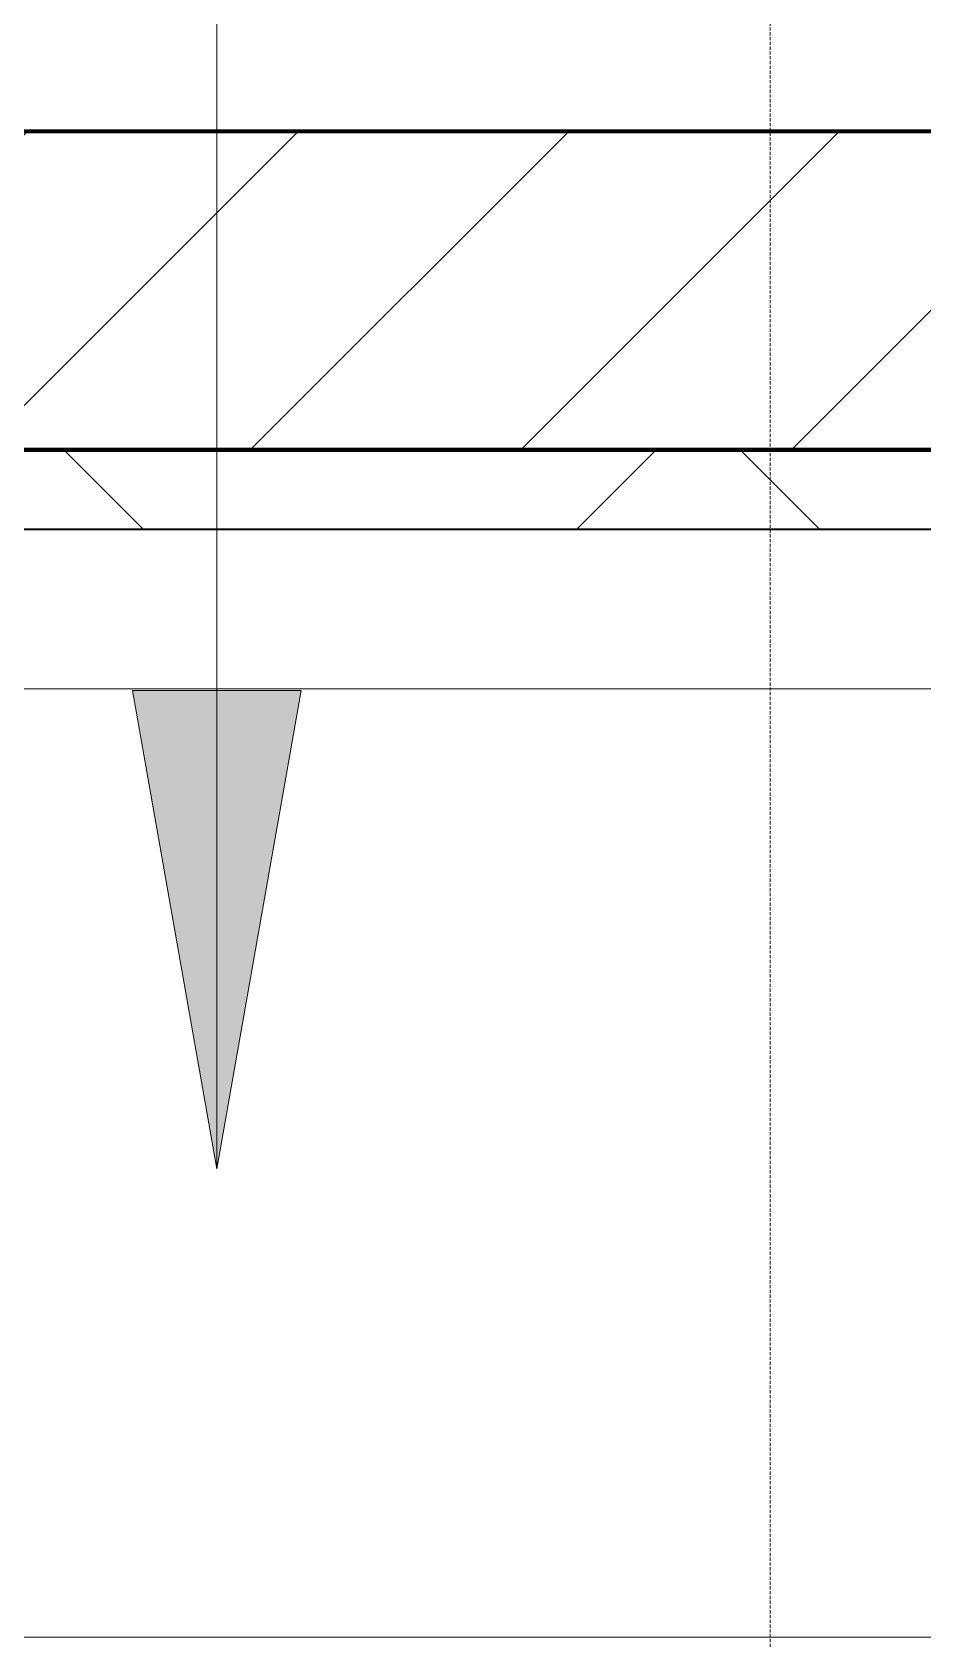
# Model space of a CAD drawing. Header units: millimetres. Extents: x -853228 to -774597, y -17231 to 22435.
# Drawn here: x -830066 to -829507, y 9198 to 10206 of the extents above; entities that cross this region are included whole.
import ezdxf

# ---------------------------------------------------------------- set-up
doc = ezdxf.new("R2010")
doc.units = ezdxf.units.MM
doc.linetypes.add('DPA_Hidden 50', pattern=[3, 2, -1])
for name, color, linetype, lineweight in [('A-DETL', 1, 'Continuous', 70), ('A-GLAZ-CURT', 2, 'Continuous', 9), ('A-WALL', 5, 'Continuous', 35), ('A-WALL-FNSH', 2, 'Continuous', 35), ('A-WALL-PATT', 1, 'Continuous', 35), ('G-ANNO-TEXT', 3, 'Continuous', 9), ('WALL-E', 2, 'Continuous', 35)]:
    doc.layers.add(name, color=color, linetype=linetype, lineweight=lineweight)

# ---------------------------------------------------------------- blocks, each defined once
blk = doc.blocks.new('System Panel - DPA-AR_Metal Ceiling Rectangular Panel-16017999-4261-01 ENLARGED UPPER PLATFORM LEVEL - REFLECTED CEILING PLAN - SHEET 2')
at = {"layer": 'A-GLAZ-CURT'}
for p, q in [((-825955, 9794), (-828355, 9794)), ((-828355, 9794), (-825955, 9794)), ((-828355, 9199), (-825955, 9199)), ((-825955, 9199), (-828355, 9199))]:
    blk.add_line(p, q, dxfattribs=at)
blk = doc.blocks.new('PPLS-PP19_Custom Tile Pattern - Custom Tile Pattern-V43-4261-01 ENLARGED UPPER PLATFORM LEVEL - REFLECTED CEILING PLAN - SHEET 2')
at = {"layer": 'A-GLAZ-CURT'}
for p, q in [((-300, 0), (300, 0)), ((300, 0), (-300, 0)), ((230.1, 0), (300, 0)), ((-300, -50), (300, -50)), ((300, -50), (-300, -50))]:
    blk.add_line(p, q, dxfattribs=at)
for points, knots in [([(300, 0), (286.5, 0), (254.2, 0), (207.1, 0), (177.4, 0), (159.3, 0), (158.3, 0), (158.3, 0)], [-285.253232, -285.253232, -285.253232, -285.253232, -244.693688, -187.987675, -143.776725, -129.632772, -123.352749, -123.352749, -123.352749, -123.352749]), ([(159.1, 0), (159.1, 0), (160.8, 0), (165.2, 0), (174.2, 0), (186, 0), (208.8, 0), (219.4, 0), (230.1, 0)], [-115.643202, -115.643202, -115.643202, -115.643202, -114.681583, -87.660824, -65.295536, -41.623857, -24.459831, 0, 0, 0, 0]), ([(247.1, 0), (246.8, 0), (245, 0), (238.3, 0), (226.6, 0), (221.1, 0), (200.3, 0), (183, 0), (174.3, 0), (169.7, 0), (169, 0)], [-9649.085549, -9649.085549, -9649.085549, -9649.085549, -9581.591397, -9406.094246, -9221.510254, -9016.44624, -8717.832359, -8253.978395, -8152.463617, -8069.855175, -8069.855175, -8069.855175, -8069.855175]), ([(171.5, 0), (176.5, 0), (193.2, 0), (201.7, 0), (208.8, 0), (213.5, 0), (226.5, 0), (234.6, 0)], [-7971.819559, -7971.819559, -7971.819559, -7971.819559, -7784.112253, -7606.717214, -7289.299508, -7042.621073, -6665.892621, -6665.892621, -6665.892621, -6665.892621]), ([(233.4, 0), (231.1, 0), (224.6, 0), (219.9, 0), (219, 0)], [-11321.211827, -11321.211827, -11321.211827, -11321.211827, -11162.864862, -10856.732305, -10856.732305, -10856.732305, -10856.732305]), ([(219.9, 0), (220.9, 0), (227.8, 0), (242.1, 0), (246.5, 0), (247, 0)], [-10670.940496, -10670.940496, -10670.940496, -10670.940496, -10511.382485, -9925.173265, -9834.877357, -9834.877357, -9834.877357, -9834.877357]), ([(300, 0), (288.2, 0), (265.5, 0), (243.1, 0), (234.6, 0)], [-12528.858583, -12528.858583, -12528.858583, -12528.858583, -11905.454923, -11345.88973, -11345.88973, -11345.88973, -11345.88973]), ([(235.5, 0), (237, 0), (249.5, 0), (266.7, 0), (281.7, 0), (291.7, 0), (296.5, 0), (297.9, 0), (298.1, 0)], [-6651.550015, -6651.550015, -6651.550015, -6651.550015, -6582.165592, -6068.460911, -5766.029927, -5566.724884, -5280.360606, -5199.253518, -5199.253518, -5199.253518, -5199.253518]), ([(284.8, 0), (284.8, 0), (285.1, 0), (287.5, 0), (293.6, 0), (297.8, 0), (300, 0)], [-4110.630118, -4110.630118, -4110.630118, -4110.630118, -4053.389046, -3959.664717, -3862.421465, -3746.95702, -3746.95702, -3746.95702, -3746.95702]), ([(297.4, 0), (295.8, 0), (291.6, 0), (285.4, 0), (284.9, 0)], [-4803.172655, -4803.172655, -4803.172655, -4803.172655, -4358.271401, -4143.037883, -4143.037883, -4143.037883, -4143.037883])]:
    blk.add_open_spline(points, degree=3, knots=knots, dxfattribs=at)
blk = doc.blocks.new('PPLS-PP19_Custom Tile Pattern - Custom Tile Pattern-V44-4261-01 ENLARGED UPPER PLATFORM LEVEL - REFLECTED CEILING PLAN - SHEET 2')
at = {"layer": 'A-GLAZ-CURT'}
for p, q in [((-300, 0), (300, 0)), ((300, 0), (-300, 0)), ((-293.1, 0), (-275.8, 0)), ((-275.8, 0), (-293.1, 0)), ((-222.3, 0), (-205, 0)), ((-205, 0), (-222.3, 0)), ((-300, -50), (300, -50)), ((300, -50), (-300, -50))]:
    blk.add_line(p, q, dxfattribs=at)
at = {"layer": 'A-GLAZ-CURT', "flags": 128}
for points in [[(-300, 0), (-291.6, 0), (-283.3, 0), (-275.2, 0), (-267.3, 0), (-259.5, 0), (-251.8, 0), (-244.2, 0), (-236.7, 0), (-229.4, 0), (-222.1, 0), (-214.8, 0), (-207.7, 0), (-200.8, 0), (-194, 0), (-187.5, 0), (-181.4, 0), (-175.6, 0), (-170.3, 0), (-165.6, 0), (-162, 0), (-159.5, 0)], [(-125.2, 0), (-128.5, 0), (-134.2, 0), (-140, 0), (-145.5, 0), (-150.6, 0), (-155.5, 0), (-160.3, 0), (-164.9, 0), (-169.6, 0), (-174.5, 0), (-179.5, 0), (-184.8, 0), (-190.4, 0), (-196.4, 0), (-202.6, 0), (-209, 0), (-215.7, 0), (-222.6, 0), (-229.7, 0), (-237, 0), (-244.4, 0), (-252, 0), (-259.7, 0), (-267.5, 0), (-275.5, 0), (-283.6, 0), (-291.7, 0), (-300, 0)], [(-157.5, 0), (-154.5, 0), (-149.4, 0), (-141.8, 0), (-132.8, 0), (-126.1, 0)]]:
    blk.add_lwpolyline(points, dxfattribs=at)
at = {"layer": 'A-GLAZ-CURT'}
for points, knots in [([(-300, 0), (-284.7, 0), (-236.6, 0), (-192, 0), (-164.2, 0), (-158.6, 0)], [-5323.127839, -5323.127839, -5323.127839, -5323.127839, -4502.809032, -2700.551212, -2218.086727, -2218.086727, -2218.086727, -2218.086727]), ([(-89.6, 0), (-102.2, 0), (-137.8, 0), (-202.7, 0), (-262.6, 0), (-294.5, 0), (-300, 0)], [-18649.97421, -18649.97421, -18649.97421, -18649.97421, -17136.203329, -15131.813646, -13729.592194, -13439.944408, -13439.944408, -13439.944408, -13439.944408]), ([(-159.2, 0), (-159.6, 0), (-163.4, 0), (-174, 0), (-185.6, 0), (-209.8, 0), (-232, 0), (-255.2, 0), (-262.6, 0), (-264.9, 0), (-265.4, 0)], [-2257.973564, -2257.973564, -2257.973564, -2257.973564, -2237.412286, -2029.680487, -1755.085331, -1400.429864, -858.079193, -543.655514, -208.940337, 0, 0, 0, 0]), ([(-258.6, 0), (-257.9, 0), (-254.3, 0), (-243, 0), (-232.9, 0), (-227.5, 0)], [-5722.54675, -5722.54675, -5722.54675, -5722.54675, -5657.471696, -5413.335975, -5112.914092, -5112.914092, -5112.914092, -5112.914092]), ([(-227.7, 0), (-228.5, 0), (-231.9, 0), (-233.5, 0), (-234, 0)], [-892.297544, -892.297544, -892.297544, -892.297544, -846.069444, -682.911962, -682.911962, -682.911962, -682.911962]), ([(-233.5, 0), (-233.4, 0), (-232.4, 0), (-231.2, 0), (-227.9, 0), (-227.8, 0)], [-455.274641, -455.274641, -455.274641, -455.274641, -440.605512, -119.536984, -113.81866, -113.81866, -113.81866, -113.81866]), ([(-227.3, 0), (-225.6, 0), (-220.7, 0), (-213.1, 0), (-200.2, 0), (-185.8, 0), (-172.4, 0), (-160.6, 0), (-158.7, 0)], [-5108.045086, -5108.045086, -5108.045086, -5108.045086, -5017.494783, -4832.723979, -4666.091899, -4349.945572, -4000.813434, -3879.041757, -3879.041757, -3879.041757, -3879.041757]), ([(-133.8, 0), (-135.5, 0), (-137.8, 0), (-149.3, 0), (-162, 0), (-177.9, 0), (-199.5, 0), (-215.4, 0), (-225.5, 0), (-226.7, 0)], [-2731.647847, -2731.647847, -2731.647847, -2731.647847, -2418.507304, -2308.929706, -2113.765672, -1763.376603, -1422.553702, -978.033455, -910.549282, -910.549282, -910.549282, -910.549282]), ([(-223.6, 0), (-219.4, 0), (-206.2, 0), (-188.6, 0), (-171.3, 0), (-162.3, 0), (-158.6, 0)], [-5463.295695, -5463.295695, -5463.295695, -5463.295695, -5161.076232, -4739.070012, -4465.409639, -4265.911497, -4265.911497, -4265.911497, -4265.911497]), ([(-158.6, 0), (-144.4, 0), (-126.5, 0), (-110.8, 0), (-99.5, 0), (-91.5, 0)], [-2217.969933, -2217.969933, -2217.969933, -2217.969933, -1002.059161, -460.363443, 0, 0, 0, 0]), ([(-137.9, 0), (-140.6, 0), (-147.7, 0), (-147.7, 0), (-155.3, 0), (-158.5, 0)], [-3187.727384, -3187.727384, -3187.727384, -3187.727384, -2919.378265, -2477.344047, -2273.223824, -2273.223824, -2273.223824, -2273.223824]), ([(-157.6, 0), (-155.8, 0), (-148.1, 0), (-136.8, 0), (-127.3, 0), (-124.2, 0), (-123.4, 0), (-123.3, 0)], [-4249.229985, -4249.229985, -4249.229985, -4249.229985, -4149.119819, -3839.893365, -3647.167523, -3488.92562, -3439.852845, -3439.852845, -3439.852845, -3439.852845]), ([(-152.3, 0), (-151, 0), (-147.7, 0), (-143.6, 0), (-138.6, 0)], [-3494.978217, -3494.978217, -3494.978217, -3494.978217, -3371.022232, -3227.460399, -3227.460399, -3227.460399, -3227.460399]), ([(-118.8, 0), (-121.9, 0), (-126.3, 0), (-137, 0), (-147.5, 0), (-150, 0), (-150.6, 0)], [-5938.474035, -5938.474035, -5938.474035, -5938.474035, -5700.061948, -5508.838257, -5298.784692, -5196.16478, -5196.16478, -5196.16478, -5196.16478]), ([(-150.3, 0), (-150.1, 0), (-147.7, 0), (-142.6, 0), (-127.3, 0), (-107.3, 0), (-90.4, 0), (-75.3, 0), (-68.4, 0), (-65.1, 0), (-63.6, 0)], [-4948.728362, -4948.728362, -4948.728362, -4948.728362, -4883.323924, -4440.880425, -4054.690705, -3793.097032, -3402.597032, -3144.956779, -3050.982048, -2969.237017, -2969.237017, -2969.237017, -2969.237017]), ([(-26.8, 0), (-27.8, 0), (-36.2, 0), (-53.5, 0), (-78.2, 0), (-110.9, 0), (-130.5, 0), (-147.7, 0), (-149.1, 0)], [-8718.362214, -8718.362214, -8718.362214, -8718.362214, -8532.293389, -8073.216054, -7508.296369, -7004.680444, -6449.282163, -6277.220794, -6277.220794, -6277.220794, -6277.220794]), ([(-148.2, 0), (-146.9, 0), (-140.1, 0), (-137.3, 0), (-133.9, 0), (-128.8, 0), (-126.5, 0)], [-6162.058746, -6162.058746, -6162.058746, -6162.058746, -6017.569127, -5560.701257, -5364.112219, -5231.017328, -5231.017328, -5231.017328, -5231.017328]), ([(-89.7, 0), (-93.8, 0), (-105.5, 0), (-122.6, 0), (-139, 0), (-146.1, 0), (-146.9, 0)], [-1611.312725, -1611.312725, -1611.312725, -1611.312725, -1374.161226, -945.742622, -741.901385, -489.130243, -489.130243, -489.130243, -489.130243]), ([(-146.7, 0), (-146.6, 0), (-145.5, 0), (-135.7, 0), (-128.3, 0), (-125.2, 0)], [-420.34245, -420.34245, -420.34245, -420.34245, -406.956646, -290.263673, 0, 0, 0, 0]), ([(-127.4, 0), (-131.6, 0), (-133.2, 0), (-134.1, 0), (-134.1, 0)], [-8540.990293, -8540.990293, -8540.990293, -8540.990293, -8266.114998, -8246.473386, -8246.473386, -8246.473386, -8246.473386]), ([(-134.1, 0), (-133.3, 0), (-130.3, 0), (-117.3, 0), (-99.6, 0), (-91.2, 0), (-90.5, 0)], [-7657.439573, -7657.439573, -7657.439573, -7657.439573, -7293.749979, -6839.55839, -6236.997189, -6184.855039, -6184.855039, -6184.855039, -6184.855039]), ([(-120.1, 0), (-120.1, 0), (-120.2, 0), (-121.3, 0), (-129.2, 0), (-133.8, 0)], [-2933.992132, -2933.992132, -2933.992132, -2933.992132, -2920.575025, -2840.280255, -2731.647847, -2731.647847, -2731.647847, -2731.647847]), ([(-113.4, 0), (-113.4, 0), (-114, 0), (-119.7, 0), (-125.4, 0), (-127, 0), (-127.4, 0)], [-328.499627, -328.499627, -328.499627, -328.499627, -282.672656, -98.539552, -24.539552, 0, 0, 0, 0]), ([(-126.5, 0), (-122.4, 0), (-108.7, 0), (-86.7, 0), (-63.4, 0), (-54.4, 0), (-48.5, 0), (-33.5, 0), (-26, 0), (-21.2, 0)], [-5231.017328, -5231.017328, -5231.017328, -5231.017328, -4994.692869, -4542.524482, -4008.285538, -3689.699207, -3546.54457, -3315.260113, -2989.152759, -2989.152759, -2989.152759, -2989.152759]), ([(-125.2, 0), (-124.9, 0), (-122, 0), (-113, 0), (-98.9, 0), (-85.3, 0), (-71.7, 0), (-65.9, 0), (-65.1, 0)], [-3362.7396, -3362.7396, -3362.7396, -3362.7396, -3342.215224, -3074.362186, -2902.289527, -2605.247022, -2322.099534, -2241.8264, -2241.8264, -2241.8264, -2241.8264]), ([(-122.1, 0), (-122, 0), (-121.7, 0), (-121.2, 0), (-120.9, 0)], [-3136.336417, -3136.336417, -3136.336417, -3136.336417, -3110.304437, -3035.164275, -3035.164275, -3035.164275, -3035.164275]), ([(-36.3, 0), (-36.4, 0), (-37.3, 0), (-45, 0), (-46.1, 0), (-60.6, 0), (-81.2, 0), (-99.5, 0), (-114, 0), (-117.3, 0), (-118.8, 0)], [-1855.773136, -1855.773136, -1855.773136, -1855.773136, -1810.870157, -1672.078046, -1405.135169, -1060.00838, -740.068933, -229.489605, -116.330425, 0, 0, 0, 0]), ([(-117.7, 0), (-117.2, 0), (-114.8, 0), (-113.4, 0), (-113.4, 0)], [-821.249067, -821.249067, -821.249067, -821.249067, -394.672656, -330.879064, -330.879064, -330.879064, -330.879064]), ([(-36.6, 0), (-36.6, 0), (-40.4, 0), (-44.3, 0), (-59, 0), (-85.2, 0), (-107.6, 0), (-116.6, 0), (-117.6, 0)], [-4069.478503, -4069.478503, -4069.478503, -4069.478503, -3858.647035, -3538.256648, -2842.901703, -2193.204658, -1433.981041, -985.49888, -985.49888, -985.49888, -985.49888]), ([(-115.8, 0), (-115, 0), (-110.4, 0), (-99.6, 0), (-92, 0), (-90.1, 0)], [-5724.064692, -5724.064692, -5724.064692, -5724.064692, -5430.283136, -5103.229623, -4993.333029, -4993.333029, -4993.333029, -4993.333029]), ([(9.3, 0), (9.1, 0), (7.6, 0), (2.6, 0), (-12.2, 0), (-25.6, 0), (-40, 0), (-56.2, 0), (-75.6, 0), (-94, 0), (-112, 0), (-114.9, 0), (-115.6, 0)], [-2922.926651, -2922.926651, -2922.926651, -2922.926651, -2882.788014, -2720.818881, -2518.50168, -2125.455881, -1792.521578, -1466.981642, -1208.454564, -789.402658, -501.969187, -243.577221, -243.577221, -243.577221, -243.577221]), ([(-91.5, 0), (-90.1, 0), (-84.7, 0), (-77.4, 0), (-72.7, 0), (-72.6, 0), (-72.6, 0)], [-19832.387487, -19832.387487, -19832.387487, -19832.387487, -19753.885894, -19541.04734, -19478.625389, -19471.062469, -19471.062469, -19471.062469, -19471.062469]), ([(-89.7, 0), (-86.3, 0), (-69.1, 0), (-46.1, 0), (-26.2, 0), (-20.7, 0)], [-4985.834394, -4985.834394, -4985.834394, -4985.834394, -4799.173296, -4065.652676, -3778.407397, -3778.407397, -3778.407397, -3778.407397]), ([(-89.6, 0), (-84, 0), (-73.3, 0), (-62.7, 0), (-60.4, 0), (-60, 0)], [-6160.905748, -6160.905748, -6160.905748, -6160.905748, -5713.340575, -5140.470607, -5006.787413, -5006.787413, -5006.787413, -5006.787413]), ([(-72.9, 0), (-75.5, 0), (-80.8, 0), (-87, 0), (-89.1, 0)], [-19442.345229, -19442.345229, -19442.345229, -19442.345229, -18935.241197, -18670.125109, -18670.125109, -18670.125109, -18670.125109]), ([(-64, 0), (-64.1, 0), (-72.5, 0), (-80.6, 0), (-86.2, 0)], [-2171.769325, -2171.769325, -2171.769325, -2171.769325, -2007.031671, -1681.3698, -1681.3698, -1681.3698, -1681.3698]), ([(-29, 0), (-34, 0), (-43.7, 0), (-56.4, 0), (-71.7, 0), (-77.8, 0), (-82.7, 0), (-83.3, 0), (-83.3, 0)], [-2680.714891, -2680.714891, -2680.714891, -2680.714891, -2413.671296, -2161.752162, -2006.592567, -1646.621388, -1424.436217, -1393.971743, -1393.971743, -1393.971743, -1393.971743]), ([(-83.3, 0), (-83.3, 0), (-82.9, 0), (-76.1, 0), (-63, 0), (-48.1, 0), (-36.5, 0), (-33.6, 0), (-29.9, 0), (-28.6, 0)], [-1393.4169, -1393.4169, -1393.4169, -1393.4169, -1353.722004, -1274.333717, -1073.56893, -651.549973, -296.515819, -83.513472, 0, 0, 0, 0]), ([(31.2, 0), (26, 0), (12, 0), (-16.9, 0), (-47.4, 0), (-65.8, 0), (-66.4, 0), (-66.4, 0)], [-4496.803627, -4496.803627, -4496.803627, -4496.803627, -4222.080604, -3745.412743, -2981.410125, -2542.574734, -2498.224237, -2498.224237, -2498.224237, -2498.224237]), ([(-66.4, 0), (-66.4, 0), (-63.6, 0), (-53.6, 0), (-34.4, 0), (-29.8, 0), (-29.2, 0)], [-2493.31794, -2493.31794, -2493.31794, -2493.31794, -2315.303971, -1809.437387, -963.711516, -666.19313, -666.19313, -666.19313, -666.19313]), ([(-63.6, 0), (-61.5, 0), (-57.4, 0), (-54.5, 0), (-45.2, 0), (-40.8, 0), (-40.5, 0), (-40.4, 0)], [-2969.237017, -2969.237017, -2969.237017, -2969.237017, -2851.217951, -2734.127174, -2474.780881, -2410.990208, -2350.645972, -2350.645972, -2350.645972, -2350.645972]), ([(-58.8, 0), (-58.4, 0), (-57.3, 0), (-54.2, 0), (-46.3, 0), (-42.6, 0), (-41.8, 0)], [-4859.52896, -4859.52896, -4859.52896, -4859.52896, -4680.891996, -4469.85053, -4321.566175, -4270.495146, -4270.495146, -4270.495146, -4270.495146]), ([(-21.2, 0), (-25.6, 0), (-32.8, 0), (-44.9, 0), (-51.4, 0), (-51.8, 0)], [-1290.787923, -1290.787923, -1290.787923, -1290.787923, -1039.307308, -819.71621, -644.910881, -644.910881, -644.910881, -644.910881]), ([(-51.8, 0), (-51.8, 0), (-51.8, 0), (-47.4, 0), (-46, 0), (-40.2, 0), (-36.8, 0)], [-632.814994, -632.814994, -632.814994, -632.814994, -627.965721, -508.377888, -260.442412, 0, 0, 0, 0]), ([(-41.8, 0), (-39.9, 0), (-37.7, 0), (-36.9, 0), (-36.8, 0)], [-4270.495146, -4270.495146, -4270.495146, -4270.495146, -4161.040818, -4106.245333, -4106.245333, -4106.245333, -4106.245333]), ([(-36.8, 0), (-32.4, 0), (-19.2, 0), (8.8, 0), (43.4, 0), (70.9, 0), (82.1, 0), (83.7, 0)], [-6191.144455, -6191.144455, -6191.144455, -6191.144455, -5862.463379, -5340.621928, -4573.028122, -4094.177415, -3869.465285, -3869.465285, -3869.465285, -3869.465285]), ([(-36.3, 0), (-36.3, 0), (-34.7, 0), (-28.9, 0), (-27, 0), (-26.5, 0)], [-9150.272121, -9150.272121, -9150.272121, -9150.272121, -9057.163041, -8919.836787, -8834.607043, -8834.607043, -8834.607043, -8834.607043]), ([(30.8, 0), (29.3, 0), (20.1, 0), (3.5, 0), (-16.6, 0), (-34.8, 0), (-36, 0)], [-10462.034656, -10462.034656, -10462.034656, -10462.034656, -10363.088938, -9884.23066, -9424.652049, -9182.880979, -9182.880979, -9182.880979, -9182.880979]), ([(-33.3, 0), (-33.3, 0), (-32.9, 0), (-31.2, 0), (-30.5, 0)], [-2415.024266, -2415.024266, -2415.024266, -2415.024266, -2357.633367, -2323.618664, -2323.618664, -2323.618664, -2323.618664]), ([(70.6, 0), (66.2, 0), (55.8, 0), (39.6, 0), (24.7, 0), (2.6, 0), (-17.8, 0), (-30.6, 0), (-31.8, 0), (-32, 0)], [-4647.237329, -4647.237329, -4647.237329, -4647.237329, -4326.416877, -4098.545751, -3766.694881, -3333.063701, -2994.501669, -2698.150104, -2614.070998, -2614.070998, -2614.070998, -2614.070998]), ([(-30.8, 0), (-30.7, 0), (-30.1, 0), (-26.1, 0), (-21, 0)], [-54176.191683, -54176.191683, -54176.191683, -54176.191683, -54157.274271, -53832.391596, -53832.391596, -53832.391596, -53832.391596]), ([(-30.5, 0), (-27.1, 0), (-24.2, 0), (-20.9, 0), (-20.7, 0)], [-2323.618664, -2323.618664, -2323.618664, -2323.618664, -2142.497158, -2131.916318, -2131.916318, -2131.916318, -2131.916318]), ([(-20.7, 0), (-22.7, 0), (-26.5, 0), (-29.5, 0), (-30.2, 0)], [-54720.841589, -54720.841589, -54720.841589, -54720.841589, -54461.685999, -54290.791712, -54290.791712, -54290.791712, -54290.791712]), ([(-29, 0), (-28.7, 0), (-27.4, 0), (-24.5, 0), (-22.6, 0)], [-166.548282, -166.548282, -166.548282, -166.548282, -102.06493, 0, 0, 0, 0]), ([(8.3, 0), (8.2, 0), (7.2, 0), (0.3, 0), (-13.9, 0), (-24.9, 0), (-29, 0)], [-3574.286521, -3574.286521, -3574.286521, -3574.286521, -3526.962355, -3285.499107, -2903.012179, -2680.714891, -2680.714891, -2680.714891, -2680.714891]), ([(-28.6, 0), (-26.9, 0), (-20.3, 0), (-11.5, 0), (2.1, 0), (13.2, 0), (21.2, 0), (24.6, 0), (24.7, 0), (24.7, 0)], [-5361.429781, -5361.429781, -5361.429781, -5361.429781, -5261.36855, -5050.479954, -4785.90057, -4596.498881, -4445.288762, -4384.376941, -4376.041937, -4376.041937, -4376.041937, -4376.041937]), ([(-22.6, 0), (-20.3, 0), (-17, 0), (-11.4, 0), (-7.7, 0), (-6.6, 0), (-6.4, 0)], [-56468.192263, -56468.192263, -56468.192263, -56468.192263, -56344.022017, -56303.229861, -56166.290093, -56124.392176, -56124.392176, -56124.392176, -56124.392176]), ([(-20.7, 0), (-19.5, 0), (-17.7, 0), (-15.8, 0), (-15.2, 0)], [-53826.77391, -53826.77391, -53826.77391, -53826.77391, -53749.15266, -53717.791567, -53717.791567, -53717.791567, -53717.791567]), ([(76.6, 0), (74.8, 0), (67.7, 0), (53.5, 0), (37, 0), (24.1, 0), (12.8, 0), (-2.7, 0), (-15.2, 0), (-20.7, 0)], [-3095.572228, -3095.572228, -3095.572228, -3095.572228, -2950.589685, -2634.532728, -2313.748533, -2106.613311, -1925.670641, -1617.263037, -1300.788174, -1300.788174, -1300.788174, -1300.788174]), ([(-20.7, 0), (-19, 0), (-10.7, 0), (8.6, 0), (15, 0), (22.9, 0), (31, 0), (38.2, 0), (44.7, 0), (47.5, 0)], [-2977.990036, -2977.990036, -2977.990036, -2977.990036, -2864.387349, -2439.246196, -2084.094819, -1956.422387, -1818.904206, -1645.594513, -1494.576379, -1494.576379, -1494.576379, -1494.576379]), ([(-20.6, 0), (-13.4, 0), (6.2, 0), (22.1, 0), (37.4, 0), (43.6, 0), (47.8, 0), (48.2, 0)], [-2129.983776, -2129.983776, -2129.983776, -2129.983776, -1716.209403, -1206.526904, -1089.329421, -901.315459, -876.499744, -876.499744, -876.499744, -876.499744]), ([(-20.5, 0), (-17, 0), (-7.8, 0), (4.2, 0), (9.6, 0), (10.1, 0), (10.2, 0)], [-3775.446925, -3775.446925, -3775.446925, -3775.446925, -3589.737505, -3285.047089, -3066.359526, -3044.715262, -3044.715262, -3044.715262, -3044.715262]), ([(-13, 0), (-14.4, 0), (-16.4, 0), (-19.7, 0), (-20, 0)], [-55207.591944, -55207.591944, -55207.591944, -55207.591944, -54789.006179, -54749.191828, -54749.191828, -54749.191828, -54749.191828]), ([(-15.2, 0), (-13.1, 0), (7.5, 0), (31.3, 0), (46.1, 0), (48.2, 0)], [-461.142613, -461.142613, -461.142613, -461.142613, -429.606584, -390.253598, -383.629599, -383.629599, -383.629599, -383.629599]), ([(-6.5, 0), (-6.7, 0), (-7.2, 0), (-7.6, 0), (-7.8, 0)], [-56009.792147, -56009.792147, -56009.792147, -56009.792147, -55949.290093, -55895.192118, -55895.192118, -55895.192118, -55895.192118]), ([(-2.6, 0), (-2.5, 0), (-1.2, 0), (4.9, 0), (16, 0), (22.5, 0), (24.5, 0)], [-226.825321, -226.825321, -226.825321, -226.825321, -220.269177, -206.416616, -198.214427, -187.717507, -187.717507, -187.717507, -187.717507]), ([(48.2, 0), (44.1, 0), (33, 0), (12, 0), (3.1, 0), (-1.7, 0), (-2.3, 0)], [-320.299907, -320.299907, -320.299907, -320.299907, -307.516438, -285.83788, -246.234814, -234.646884, -234.646884, -234.646884, -234.646884]), ([(24.7, 0), (24.5, 0), (21, 0), (15.5, 0), (10.8, 0), (9.6, 0)], [-4368.572414, -4368.572414, -4368.572414, -4368.572414, -4306.476363, -4080.000647, -3772.857994, -3772.857994, -3772.857994, -3772.857994]), ([(18.2, 0), (19.1, 0), (24.3, 0), (25.7, 0), (26.1, 0)], [-5700.113719, -5700.113719, -5700.113719, -5700.113719, -5554.232259, -5302.431367, -5302.431367, -5302.431367, -5302.431367]), ([(47.7, 0), (45.9, 0), (41, 0), (29.5, 0), (20.7, 0), (18.9, 0), (18.2, 0)], [-6433.096879, -6433.096879, -6433.096879, -6433.096879, -6314.283804, -6135.05769, -5972.647715, -5832.674503, -5832.674503, -5832.674503, -5832.674503]), ([(27.4, 0), (27.9, 0), (29.5, 0), (38.1, 0), (53.4, 0), (71.7, 0), (84.8, 0), (86, 0), (92.5, 0), (94.3, 0)], [-5037.309798, -5037.309798, -5037.309798, -5037.309798, -4887.603822, -4705.298446, -4353.683244, -3960.84581, -3759.045785, -3336.541051, -2783.776468, -2783.776468, -2783.776468, -2783.776468]), ([(27.9, 0), (29.1, 0), (33.4, 0), (48.4, 0), (71.9, 0), (97.4, 0), (110.9, 0), (116.1, 0)], [-147.777612, -147.777612, -147.777612, -147.777612, -135.792042, -118.513713, -97.899267, -63.759246, -47.927874, -47.927874, -47.927874, -47.927874]), ([(53.2, 0), (53.1, 0), (52.2, 0), (45, 0), (36.5, 0), (30.8, 0)], [-622.740158, -622.740158, -622.740158, -622.740158, -566.066452, -360.610861, 0, 0, 0, 0]), ([(136.4, 0), (121.7, 0), (86.9, 0), (51.2, 0), (31.2, 0)], [-106.750556, -106.750556, -106.750556, -106.750556, -59.610984, 0, 0, 0, 0]), ([(116.6, 0), (112.9, 0), (98.4, 0), (76.9, 0), (57.8, 0), (46.5, 0), (41.2, 0), (36, 0), (35.5, 0), (35.5, 0)], [-417.916945, -417.916945, -417.916945, -417.916945, -401.860199, -357.622665, -341.267687, -334.000314, -326.15566, -319.318397, -317.489778, -317.489778, -317.489778, -317.489778]), ([(36.3, 0), (37.8, 0), (48.8, 0), (64.8, 0), (95.9, 0), (124.5, 0), (132.4, 0), (134.6, 0)], [-314.598523, -314.598523, -314.598523, -314.598523, -305.899624, -287.17622, -249.500363, -194.761443, -152.241002, -152.241002, -152.241002, -152.241002]), ([(114.4, 0), (114.2, 0), (112.1, 0), (105.4, 0), (92.4, 0), (85.6, 0), (74.4, 0), (62.3, 0), (54.1, 0), (49.8, 0), (48.3, 0)], [-8148.58938, -8148.58938, -8148.58938, -8148.58938, -8105.191388, -7723.759874, -7531.75727, -7135.649961, -6924.452779, -6738.82075, -6548.303034, -6444.997097, -6444.997097, -6444.997097, -6444.997097]), ([(48.3, 0), (49, 0), (53.6, 0), (58.7, 0), (61.3, 0), (61.5, 0)], [-1480.726634, -1480.726634, -1480.726634, -1480.726634, -1443.202566, -1228.752106, -1120.932285, -1120.932285, -1120.932285, -1120.932285]), ([(48.5, 0), (50.8, 0), (58.2, 0), (64.5, 0), (72.7, 0), (75.2, 0), (76, 0), (76.2, 0)], [-871.356999, -871.356999, -871.356999, -871.356999, -753.071572, -495.328968, -421.953223, -334.951786, -290.452333, -290.452333, -290.452333, -290.452333]), ([(103.1, 0), (101.1, 0), (86.3, 0), (67.8, 0), (51.7, 0), (48.6, 0)], [-375.435014, -375.435014, -375.435014, -375.435014, -369.147452, -330.153101, -320.684075, -320.684075, -320.684075, -320.684075]), ([(48.9, 0), (60.7, 0), (83.9, 0), (106.5, 0), (117.2, 0)], [-382.965103, -382.965103, -382.965103, -382.965103, -346.313304, -312.933767, -312.933767, -312.933767, -312.933767]), ([(61.5, 0), (61.5, 0), (61.2, 0), (54.6, 0), (53.7, 0), (53.6, 0)], [-1113.311073, -1113.311073, -1113.311073, -1113.311073, -1096.402191, -891.204116, -747.28819, -747.28819, -747.28819, -747.28819]), ([(76.2, 0), (75.6, 0), (73.6, 0), (71, 0), (70.6, 0)], [-193.634889, -193.634889, -193.634889, -193.634889, -31.537676, 0, 0, 0, 0]), ([(94.4, 0), (94.4, 0), (94.6, 0), (99.1, 0), (109, 0), (120.8, 0), (139.9, 0), (163.3, 0), (185.2, 0), (193.6, 0), (194.7, 0), (194.8, 0)], [-2348.345796, -2348.345796, -2348.345796, -2348.345796, -2310.419338, -2233.599744, -2052.234781, -1843.028543, -1530.39897, -1095.004608, -529.74427, -295.064701, -265.121568, -265.121568, -265.121568, -265.121568]), ([(117.1, 0), (117, 0), (112.9, 0), (108, 0), (103.1, 0)], [-15.975958, -15.975958, -15.975958, -15.975958, -15.488593, 0, 0, 0, 0]), ([(117.2, 0), (116, 0), (113.7, 0), (112, 0), (105.7, 0), (105.2, 0), (105.2, 0)], [-9342.353185, -9342.353185, -9342.353185, -9342.353185, -9220.200448, -9012.77275, -8966.157302, -8929.495943, -8929.495943, -8929.495943, -8929.495943]), ([(105.3, 0), (105.5, 0), (111, 0), (112.7, 0), (113.6, 0)], [-8920.561005, -8920.561005, -8920.561005, -8920.561005, -8814.835624, -8577.462505, -8577.462505, -8577.462505, -8577.462505]), ([(117.1, 0), (119.8, 0), (123.8, 0), (128.6, 0), (128.9, 0)], [-46.863741, -46.863741, -46.863741, -46.863741, -39.050993, -35.895543, -35.895543, -35.895543, -35.895543]), ([(168.4, 0), (167.7, 0), (162.5, 0), (148.9, 0), (126.3, 0), (117.2, 0)], [-543.375029, -543.375029, -543.375029, -543.375029, -530.793311, -458.593899, -418.756424, -418.756424, -418.756424, -418.756424]), ([(129, 0), (129, 0), (124.4, 0), (122.4, 0), (118.9, 0), (117.2, 0)], [-35.386604, -35.386604, -35.386604, -35.386604, -31.430235, -22.807238, -16.106671, -16.106671, -16.106671, -16.106671]), ([(157.9, 0), (156.8, 0), (151.7, 0), (143.3, 0), (134, 0), (126.2, 0), (120.8, 0), (118.3, 0), (117.4, 0)], [-10292.955006, -10292.955006, -10292.955006, -10292.955006, -10098.273015, -9847.788484, -9677.714971, -9567.007022, -9453.21225, -9349.434131, -9349.434131, -9349.434131, -9349.434131]), ([(118.2, 0), (124.7, 0), (131.5, 0), (138.3, 0), (138.5, 0)], [-311.894639, -311.894639, -311.894639, -311.894639, -291.370682, -290.5735, -290.5735, -290.5735, -290.5735]), ([(128.6, 0), (128.8, 0), (130.2, 0), (139.3, 0), (152.7, 0), (161.2, 0), (162.2, 0), (162.8, 0)], [-633.326174, -633.326174, -633.326174, -633.326174, -627.736123, -618.981161, -602.094757, -592.980799, -581.414464, -581.414464, -581.414464, -581.414464]), ([(137.1, 0), (136, 0), (133.6, 0), (129.9, 0), (129.1, 0)], [-670.405967, -670.405967, -670.405967, -670.405967, -651.020627, -640.742133, -640.742133, -640.742133, -640.742133]), ([(186.2, 0), (184.3, 0), (179.2, 0), (171, 0), (161.9, 0), (161.3, 0), (158.4, 0), (157.9, 0), (157.8, 0)], [-11306.708188, -11306.708188, -11306.708188, -11306.708188, -11105.624034, -10839.086983, -10768.332124, -10666.779182, -10580.760289, -10550.278881, -10550.278881, -10550.278881, -10550.278881]), ([(300, 0), (286.5, 0), (254.2, 0), (207.1, 0), (177.4, 0), (159.3, 0), (158.3, 0), (158.3, 0)], [-285.253232, -285.253232, -285.253232, -285.253232, -244.693688, -187.987675, -143.776725, -129.632772, -123.352749, -123.352749, -123.352749, -123.352749]), ([(159.1, 0), (159.1, 0), (160.8, 0), (165.2, 0), (173.6, 0), (181.1, 0), (185.8, 0)], [-115.643202, -115.643202, -115.643202, -115.643202, -114.681583, -87.660824, -65.295536, -46.257281, -46.257281, -46.257281, -46.257281]), ([(162.8, 0), (165.4, 0), (170.9, 0), (172.6, 0), (172.6, 0)], [-111.264224, -111.264224, -111.264224, -111.264224, -56.742688, -19.085662, -19.085662, -19.085662, -19.085662]), ([(247.1, 0), (246.8, 0), (245, 0), (238.3, 0), (226.6, 0), (221.1, 0), (200.3, 0), (183, 0), (174.3, 0), (169.7, 0), (169, 0)], [-9649.085549, -9649.085549, -9649.085549, -9649.085549, -9581.591397, -9406.094246, -9221.510254, -9016.44624, -8717.832359, -8253.978395, -8152.463617, -8069.855175, -8069.855175, -8069.855175, -8069.855175])]:
    blk.add_open_spline(points, degree=3, knots=knots, dxfattribs=at)
for points in [[(-227.6, 0), (-226.5, 0), (-225.1, 0), (-223.6, 0)], [(-158.6, 0), (-158, 0), (-157.5, 0), (-157.2, 0)], [(-86.2, 0), (-87.3, 0), (-88.5, 0), (-89.6, 0)], [(-39.8, 0), (-39.1, 0), (-38.1, 0), (-37.4, 0)], [(24.5, 0), (25.2, 0), (25.7, 0), (26, 0)], [(80.3, 0), (79.6, 0), (78.3, 0), (76.6, 0)], [(84.1, 0), (83.5, 0), (82.4, 0), (81.7, 0)], [(168.7, 0), (168.7, 0), (169.8, 0), (171.5, 0)], [(186.1, 0), (180.6, 0), (175.1, 0), (169.5, 0)], [(171.5, 0), (175, 0), (180.3, 0), (185, 0)], [(172.1, 0), (176.6, 0), (181.1, 0), (185.8, 0)]]:
    blk.add_open_spline(points, degree=3, dxfattribs=at)
blk = doc.blocks.new('*U470')
at = {"layer": 'A-GLAZ-CURT', "rotation": 180}
for name, p in [('PPLS-PP19_Custom Tile Pattern - Custom Tile Pattern-V44-4261-01 ENLARGED UPPER PLATFORM LEVEL - REFLECTED CEILING PLAN - SHEET 2', (-28200, 6315)), ('PPLS-PP19_Custom Tile Pattern - Custom Tile Pattern-V43-4261-01 ENLARGED UPPER PLATFORM LEVEL - REFLECTED CEILING PLAN - SHEET 2', (-27600, 6315))]:
    blk.add_blockref(name, p, dxfattribs=at)
at = {"layer": 'A-GLAZ-CURT'}
blk.add_blockref('System Panel - DPA-AR_Metal Ceiling Rectangular Panel-16017999-4261-01 ENLARGED UPPER PLATFORM LEVEL - REFLECTED CEILING PLAN - SHEET 2', (799282.4, -3579), dxfattribs=at)
blk = doc.blocks.new('C-1-PP19-AR-4261-01-B_20250910-022855_EXDIM')
at = {"layer": 'A-DETL', "color": 55, "linetype": 'DPA_Hidden 50', "lineweight": 9}
blk.add_line((-27920.6, 1195), (-27920.6, 7452.5), dxfattribs=at)

msp = doc.modelspace()

# ---------------------------------------------------------------- hatches: boundary and pattern name
at = {"layer": 'A-WALL-PATT', "lineweight": 9}
h = msp.add_hatch(dxfattribs=at)
h.set_pattern_fill('FP_2', color=256, style=0, pattern_type=2)
h.set_pattern_definition([(45, (0, 0), (-84.852814, 84.852814), [])])
h.paths.add_polyline_path([(-817027.5, 9944), (-817027.5, 10144), (-832907.4, 10144), (-832907.4, 9944), (-818486.1, 9944)])
h.paths.add_polyline_path([(-834957.4, 9944), (-834507.4, 9944), (-834507.4, 10144), (-834957.4, 10144), (-834957.4, 10044)])
h = msp.add_hatch(dxfattribs=at)
h.set_pattern_fill('FP_5', color=256, style=0, pattern_type=2)
h.set_pattern_definition([(45, (0, 0), (-212.13203, 212.13203), []), (135, (0, 0), (-212.13203, -212.13203), [])])
h.paths.add_polyline_path([(-820830.3, 9894), (-820830.3, 9944), (-832907.4, 9944), (-832907.4, 9894), (-822898.4, 9894)])
h.paths.add_polyline_path([(-834507.4, 9894), (-834507.4, 9944), (-834757.4, 9944), (-834757.4, 9894), (-834707.4, 9894)])
at = {"layer": 'G-ANNO-TEXT'}
msp.add_hatch(color=7, dxfattribs=at).paths.add_polyline_path([(-829950, 9493), (-829897.1, 9793), (-830002.9, 9793)])

# ---------------------------------------------------------------- linework, layer by layer
at = {"layer": 'A-WALL', "color": 7, "lineweight": 70}
for p, q in [((-832907.4, 10144), (-826475, 10144)), ((-820830.3, 9944), (-832907.4, 9944)), ((-832907.4, 9944), (-820830.3, 9944))]:
    msp.add_line(p, q, dxfattribs=at)
at = {"layer": 'A-WALL-FNSH', "color": 250}
msp.add_line((-820830.3, 9894), (-832907.4, 9894), dxfattribs=at)
at = {"layer": 'G-ANNO-TEXT', "color": 10}
for p, q in [((-829950, 9493), (-829950, 15067.3)), ((-829897.1, 9793), (-830002.9, 9793)), ((-830002.9, 9793), (-829950, 9493)), ((-829950, 9493), (-829897.1, 9793))]:
    msp.add_line(p, q, dxfattribs=at)
at = {"layer": 'WALL-E'}
for p, q in [((-786082.4, 10144), (-830592.5, 10144)), ((-830592.5, 10144), (-828992.5, 10144)), ((-830592.5, 10144), (-828482.4, 10144)), ((-828992.5, 10144), (-830092.5, 10144)), ((-830592.5, 9944), (-820407.4, 9944))]:
    msp.add_line(p, q, dxfattribs=at)

# ---------------------------------------------------------------- block references
for name in ['C-1-PP19-AR-4261-01-B_20250910-022855_EXDIM', '*U470']:
    msp.add_blockref(name, (-801682.4, 3579))

doc.saveas('drawing.dxf')
